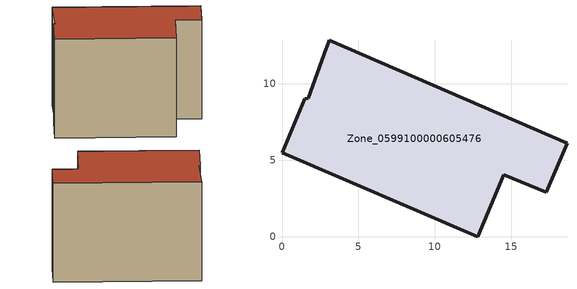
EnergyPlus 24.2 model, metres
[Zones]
Zone_0599100000605476
 floor ground (C_G): 0,5.48 1.5,9.03 1.72,9.04 2.9,12.33 2.93,12.4 3.09,12.85 18.63,6.11 17.28,2.9 14.48,4.06 12.78,0 z0
 wall outside (C_F): 12.78,0 14.48,4.06 17.28,2.9 18.63,6.11 3.09,12.85 2.93,12.4 2.9,12.33 1.72,9.04 1.5,9.03 0,5.48 12.78,0 z0:12.67
 roof outside (C_R): 1.5,9.03 0,5.48 12.78,0 14.48,4.06 17.28,2.9 18.63,6.11 3.09,12.85 2.93,12.4 2.9,12.33 1.72,9.04 z12.67
[BUILDING]
Pand.0599100000605476: North Axis=0; Terrain=City; Loads Convergence Tolerance Value=0.04; Temperature Convergence Tolerance Value=0.4; Solar Distribution=FullExterior; Maximum Number of Warmup Days=25; Minimum Number of Warmup Days=1
[Site:Location]
Rotterdam.The.Hague.AP_ZH_NLD Design_Conditions: Latitude=51.96; Longitude=4.45; Time Zone=1; Elevation=-4.5
[SITE:GROUNDTEMPERATURE:BUILDINGSURFACE]
18, 18, 18, 18, 18, 18, 18, 18, 18, 18, 18, 18
[MATERIAL] Thermal Absorptance=0.9; Solar Absorptance=0.7; Visible Absorptance=0.7
Name | Roughness | Thickness | Conductivity | Density | Specific Heat
G.TI.1946 | MediumSmooth | 0.15 | 1 | 540 | 1210
F.TI.1946 | Rough | 0.3 | 0.857143 | 1920 | 840
R.TI.1946 | MediumRough | 0.2 | 0.1 | 1500 | 1000
[CONSTRUCTION]
C_G: G.TI.1946
C_F: F.TI.1946
C_R: R.TI.1946
[ZONE]
Zone_0599100000605476: Type=1; Multiplier=1; Ceiling Height=Autocalculate; Volume=Autocalculate; Floor Area=autocalculate; Part of Total Floor Area=Yes
[ZONEINFILTRATION:DESIGNFLOWRATE]
Infil_Zone_0599100000605476: Zone or ZoneList or Space or SpaceList=Zone_0599100000605476; Schedule=AlwaysOn; Design Flow Rate Calculation Method=Flow/Area; Flow Rate per Floor Area=0.003; Constant Term Coefficient=1; Temperature Term Coefficient=0; Velocity Term Coefficient=0; Velocity Squared Term Coefficient=0
[HVACTEMPLATE:ZONE:IDEALLOADSAIRSYSTEM]
Zone_0599100000605476: Maximum Heating Supply Air Temperature=50; Minimum Cooling Supply Air Temperature=13; Maximum Heating Supply Air Humidity Ratio=0.0156; Minimum Cooling Supply Air Humidity Ratio=0.0077; Heating Limit=NoLimit; Cooling Limit=NoLimit; Dehumidification Control Type=ConstantSensibleHeatRatio; Cooling Sensible Heat Ratio=0.7; Dehumidification Setpoint=60; Humidification Control Type=None; Humidification Setpoint=30; Outdoor Air Method=None; Outdoor Air Flow Rate per Person=0.00944; Outdoor Air Flow Rate per Zone Floor Area=0; Outdoor Air Flow Rate per Zone=0; Demand Controlled Ventilation Type=None; Outdoor Air Economizer Type=NoEconomizer; Heat Recovery Type=None; Sensible Heat Recovery Effectiveness=0.7; Latent Heat Recovery Effectiveness=0.65
[ZONECONTROL:THERMOSTAT]
ThermostatControl_Zone_0599100000605476: Zone or ZoneList=Zone_0599100000605476; Control Type Schedule=DualSetpointControlType; Control 1=Thermostat_Zone_0599100000605476; Temperature Difference Between Cutout And Setpoint=0
[THERMOSTATSETPOINT:DUALSETPOINT]
Thermostat_Zone_0599100000605476: Heating Setpoint Temperature Schedule=HeatingSetpoint_Zone_0599100000605476; Cooling Setpoint Temperature Schedule=CoolingSetpoint_Zone_0599100000605476
[SCHEDULE:COMPACT]
HeatingSetpoint_Zone_0599100000605476: Through: 12/31, For: AllDays, Until: 24:00, 21
CoolingSetpoint_Zone_0599100000605476: Through: 12/31, For: AllDays, Until: 24:00, 24
DualSetpointControlType: Through: 12/31, For: AllDays, Until: 24:00, 4
AlwaysOn: Through: 12/31, For: AllDays, Until: 24:00, 1
